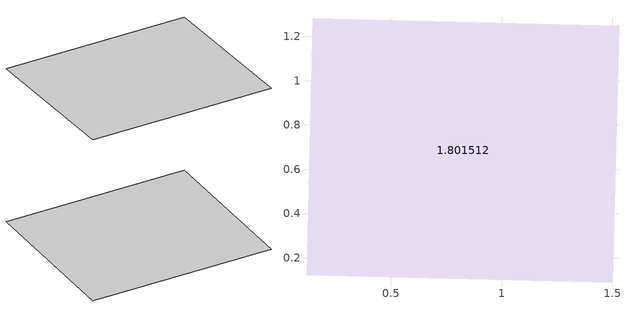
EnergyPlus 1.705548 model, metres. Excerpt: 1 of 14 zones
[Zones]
1.801512
 ceiling inside (1.366612): 1.5,0.09,1.65 1.53,1.25,1.62 0.15,1.28,1.62 0.12,0.12,1.65
[Controller:MechanicalVentilation]
1.591794: Availability Schedule=1.565542; Demand Controlled Ventilation=1.848092; System Outdoor Air Method=1.076554; Zone Maximum Outdoor Air Fraction=1.100337; Zone 1=1.088985; Design Specification Outdoor Air Object Name 1=1.380548; Design Specification Zone Air Distribution Object Name 1=1.420837; Zone 2=1.492536; Design Specification Outdoor Air Object Name 2=1.887242; Design Specification Zone Air Distribution Object Name 2=1.311216; Zone 3=1.902514; Design Specification Outdoor Air Object Name 3=1.476459; Design Specification Zone Air Distribution Object Name 3=1.898607; Zone 4=1.637716; Design Specification Outdoor Air Object Name 4=1.091227; Design Specification Zone Air Distribution Object Name 4=1.655683; Zone 5=1.374851; Design Specification Outdoor Air Object Name 5=1.417238; Design Specification Zone Air Distribution Object Name 5=1.377904; Zone 6=1.169918; Design Specification Outdoor Air Object Name 6=1.959343; Design Specification Zone Air Distribution Object Name 6=1.532168; Zone 7=1.677891; Design Specification Outdoor Air Object Name 7=1.585631; Design Specification Zone Air Distribution Object Name 7=1.015184; Zone 8=1.70571; Design Specification Outdoor Air Object Name 8=1.384071; Design Specification Zone Air Distribution Object Name 8=1.036671; Zone 9=1.203322; Design Specification Outdoor Air Object Name 9=1.767516; Design Specification Zone Air Distribution Object Name 9=1.569991; Zone 10=1.614897; Design Specification Outdoor Air Object Name 10=1.310684; Design Specification Zone Air Distribution Object Name 10=1.169307; Zone 11=1.442988; Design Specification Outdoor Air Object Name 11=1.0108; Design Specification Zone Air Distribution Object Name 11=1.328298; Zone 12=1.750499; Design Specification Outdoor Air Object Name 12=1.047312; Design Specification Zone Air Distribution Object Name 12=1.404128; Zone 13=1.779418; Design Specification Outdoor Air Object Name 13=1.75383; Design Specification Zone Air Distribution Object Name 13=1.217252; Zone 14=1.604513; Design Specification Outdoor Air Object Name 14=1.297649; Design Specification Zone Air Distribution Object Name 14=1.090981; Zone 15=1.780262; Design Specification Outdoor Air Object Name 15=1.442093; Design Specification Zone Air Distribution Object Name 15=1.455076; Zone 16=1.858204; Design Specification Outdoor Air Object Name 16=1.010086; Design Specification Zone Air Distribution Object Name 16=1.40814; Zone 17=1.84038; Design Specification Outdoor Air Object Name 17=1.101948; Design Specification Zone Air Distribution Object Name 17=1.329879; Zone 18=1.545685; Design Specification Outdoor Air Object Name 18=1.386974; Design Specification Zone Air Distribution Object Name 18=1.834481; Zone 19=1.265337; Design Specification Outdoor Air Object Name 19=1.59014; Design Specification Zone Air Distribution Object Name 19=1.951119; Zone 20=1.299516; Design Specification Outdoor Air Object Name 20=1.647821; Design Specification Zone Air Distribution Object Name 20=1.359925; Zone 21=1.140055; Design Specification Outdoor Air Object Name 21=1.487836; Design Specification Zone Air Distribution Object Name 21=1.067479; Zone 22=1.397094; Design Specification Outdoor Air Object Name 22=1.390121; Design Specification Zone Air Distribution Object Name 22=1.902921; Zone 23=1.576374; Design Specification Outdoor Air Object Name 23=1.857957; Design Specification Zone Air Distribution Object Name 23=1.294884; Zone 24=1.57657; Design Specification Outdoor Air Object Name 24=1.641608; Design Specification Zone Air Distribution Object Name 24=1.653709; Zone 25=1.183264; Design Specification Outdoor Air Object Name 25=1.334528; Design Specification Zone Air Distribution Object Name 25=1.348448; Zone 26=1.841051; Design Specification Outdoor Air Object Name 26=1.947654; Design Specification Zone Air Distribution Object Name 26=1.312109; Zone 27=1.853448; Design Specification Outdoor Air Object Name 27=1.262817; Design Specification Zone Air Distribution Object Name 27=1.122052; Zone 28=1.719824; Design Specification Outdoor Air Object Name 28=1.087579; Design Specification Zone Air Distribution Object Name 28=1.438601; Zone 29=1.21018; Design Specification Outdoor Air Object Name 29=1.859004; Design Specification Zone Air Distribution Object Name 29=1.709347; Zone 30=1.705376; Design Specification Outdoor Air Object Name 30=1.263614; Design Specification Zone Air Distribution Object Name 30=1.387424; Zone 31=1.307925; Design Specification Outdoor Air Object Name 31=1.608126; Design Specification Zone Air Distribution Object Name 31=1.709904; Zone 32=1.83493; Design Specification Outdoor Air Object Name 32=1.856276; Design Specification Zone Air Distribution Object Name 32=1.540467; Zone 33=1.430704; Design Specification Outdoor Air Object Name 33=1.369064; Design Specification Zone Air Distribution Object Name 33=1.414274; Zone 34=1.635272; Design Specification Outdoor Air Object Name 34=1.089892; Design Specification Zone Air Distribution Object Name 34=1.810688; Zone 35=1.081834; Design Specification Outdoor Air Object Name 35=1.905298; Design Specification Zone Air Distribution Object Name 35=1.7117; Zone 36=1.899609; Design Specification Outdoor Air Object Name 36=1.202034; Design Specification Zone Air Distribution Object Name 36=1.633808; Zone 37=1.508836; Design Specification Outdoor Air Object Name 37=1.810204; Design Specification Zone Air Distribution Object Name 37=1.814243; Zone 38=1.0152; Design Specification Outdoor Air Object Name 38=1.960608; Design Specification Zone Air Distribution Object Name 38=1.917046; Zone 39=1.357241; Design Specification Outdoor Air Object Name 39=1.045628; Design Specification Zone Air Distribution Object Name 39=1.141052; Zone 40=1.810529; Design Specification Outdoor Air Object Name 40=1.622351; Design Specification Zone Air Distribution Object Name 40=1.66363; Zone 41=1.297055; Design Specification Outdoor Air Object Name 41=1.56249; Design Specification Zone Air Distribution Object Name 41=1.956556; Zone 42=1.140751; Design Specification Outdoor Air Object Name 42=1.676481; Design Specification Zone Air Distribution Object Name 42=1.241838; Zone 43=1.71563; Design Specification Outdoor Air Object Name 43=1.722171; Design Specification Zone Air Distribution Object Name 43=1.606296; Zone 44=1.680177; Design Specification Outdoor Air Object Name 44=1.967262; Design Specification Zone Air Distribution Object Name 44=1.517324; Zone 45=1.820691; Design Specification Outdoor Air Object Name 45=1.487432; Design Specification Zone Air Distribution Object Name 45=1.444179; Zone 46=1.640529; Design Specification Outdoor Air Object Name 46=1.039209; Design Specification Zone Air Distribution Object Name 46=1.317472; Zone 47=1.747271; Design Specification Outdoor Air Object Name 47=1.601614; Design Specification Zone Air Distribution Object Name 47=1.794872; Zone 48=1.383738; Design Specification Outdoor Air Object Name 48=1.798719; Design Specification Zone Air Distribution Object Name 48=1.946537; Zone 49=1.512299; Design Specification Outdoor Air Object Name 49=1.224864; Design Specification Zone Air Distribution Object Name 49=1.545117; Zone 50=1.148016; Design Specification Outdoor Air Object Name 50=1.83584; Design Specification Zone Air Distribution Object Name 50=1.720305
[AirLoopHVAC]
1.140653: Design Supply Air Flow Rate {m3/s}=1.390408; Design Return Air Flow Fraction of Supply Air Flow=1.174527
[AirLoopHVAC:SupplyPlenum]
1.120332: Zone=1.983042; A105=1.46153; A106=1.198216; A107=1.911926; A108=1.936994; A109=1.550692; A110=1.080388; A111=1.066436; A112=1.320389; A113=1.109737; A114=1.525567; A115=1.613955; A116=1.278662; A117=1.682427; A118=1.714967; A119=1.573343; A120=1.067734; A121=1.563502; A122=1.576871; A123=1.722249; A124=1.667159; A125=1.8768; A126=1.552259; A127=1.300236; A128=1.670747; A129=1.90339; A130=1.61043; A131=1.961905; A132=1.427192; A133=1.659689; A134=1.514627; A135=1.980025; A136=1.430696; A137=1.725593; A138=1.337668; A139=1.698648; A140=1.961594; A141=1.322598; A142=1.227561; A143=1.236245; A144=1.976977; A145=1.641927; A146=1.423136; A147=1.438824; A148=1.25132; A149=1.422656; A150=1.519671; A151=1.083057; A152=1.767108; A153=1.779835; A154=1.984512; A155=1.329405; A156=1.355454; A157=1.282617; A158=1.922698; A159=1.425245; A160=1.586734; A161=1.282382; A162=1.092594; A163=1.65799; A164=1.911203; A165=1.49086; A166=1.171505; A167=1.55822; A168=1.049625; A169=1.808259; A170=1.271309; A171=1.352802; A172=1.633898; A173=1.401389; A174=1.704079; A175=1.668017; A176=1.097675; A177=1.031784; A178=1.997708; A179=1.482687; A180=1.816996; A181=1.633832; A182=1.161534; A183=1.331296; A184=1.500905; A185=1.142897; A186=1.201967; A187=1.757119; A188=1.83208; A189=1.573444; A190=1.888109; A191=1.015342; A192=1.357457; A193=1.347165; A194=1.767385; A195=1.026195; A196=1.628856; A197=1.871103; A198=1.431166; A199=1.578066; A200=1.593603; A201=1.365779; A202=1.03039; A203=1.780637; A204=1.235157; A205=1.943314; A206=1.041193; A207=1.768002; A208=1.463736; A209=1.935556; A210=1.280532; A211=1.651794; A212=1.256939; A213=1.472205; A214=1.171805; A215=1.724311; A216=1.050376; A217=1.308937; A218=1.260486; A219=1.911639; A220=1.378285; A221=1.90553; A222=1.97974; A223=1.476778; A224=1.764167; A225=1.753989; A226=1.666054; A227=1.972768; A228=1.861402; A229=1.956669; A230=1.82486; A231=1.445812; A232=1.843879; A233=1.054403; A234=1.64616; A235=1.888404; A236=1.046621; A237=1.104624; A238=1.770154; A239=1.94245; A240=1.856407; A241=1.009495; A242=1.302857; A243=1.852396; A244=1.8524; A245=1.094026; A246=1.081735; A247=1.668351; A248=1.19677; A249=1.934206; A250=1.19132; A251=1.699215; A252=1.275321; A253=1.435127; A254=1.728841; A255=1.215801; A256=1.588113; A257=1.159104; A258=1.819849; A259=1.40396; A260=1.89009; A261=1.903807; A262=1.883837; A263=1.567709; A264=1.581705; A265=1.53038; A266=1.14987; A267=1.582353; A268=1.349541; A269=1.041569; A270=1.422209; A271=1.597611; A272=1.05694; A273=1.909849; A274=1.095935; A275=1.990742; A276=1.884629; A277=1.655543; A278=1.422572; A279=1.569667; A280=1.721339; A281=1.674954; A282=1.025718; A283=1.026099; A284=1.804437; A285=1.318483; A286=1.666664; A287=1.638662; A288=1.610545; A289=1.21876; A290=1.260021; A291=1.226022; A292=1.996171; A293=1.868767; A294=1.139347; A295=1.350006; A296=1.588329; A297=1.44996; A298=1.572769; A299=1.768734; A300=1.425165; A301=1.910399; A302=1.528611; A303=1.139735; A304=1.846584; A305=1.292869; A306=1.691014; A307=1.973082; A308=1.634875; A309=1.313008; A310=1.725568; A311=1.834508; A312=1.405331; A313=1.18743; A314=1.794931; A315=1.798539; A316=1.246882; A317=1.711849; A318=1.324457; A319=1.151611; A320=1.612714; A321=1.589207; A322=1.01782; A323=1.345202; A324=1.460895; A325=1.007799; A326=1.122641; A327=1.198954; A328=1.645002; A329=1.469394; A330=1.946108; A331=1.353796; A332=1.554745; A333=1.867363; A334=1.620608; A335=1.975072; A336=1.00659; A337=1.814806; A338=1.119345; A339=1.705666; A340=1.384388; A341=1.222671; A342=1.521972; A343=1.869125; A344=1.029997; A345=1.127884; A346=1.530208; A347=1.922785; A348=1.883908; A349=1.771474; A350=1.23347; A351=1.160898; A352=1.375869; A353=1.926696; A354=1.124496; A355=1.667752; A356=1.565511; A357=1.477154; A358=1.364967; A359=1.520802; A360=1.532974; A361=1.244931; A362=1.301136; A363=1.243789; A364=1.019529; A365=1.068713; A366=1.229451; A367=1.509871; A368=1.318207; A369=1.131908; A370=1.412179; A371=1.094744; A372=1.41442; A373=1.54078; A374=1.343034; A375=1.079767; A376=1.376588; A377=1.152567; A378=1.2628; A379=1.305089; A380=1.996764; A381=1.65361; A382=1.924955; A383=1.072773; A384=1.68126; A385=1.887475; A386=1.611299; A387=1.099921; A388=1.59127; A389=1.433081; A390=1.397577; A391=1.7218; A392=1.033495; A393=1.432822; A394=1.669104; A395=1.344965; A396=1.100769; A397=1.670697; A398=1.886389; A399=1.150384; A400=1.562685; A401=1.900427; A402=1.600764; A403=1.046566; A404=1.006218; A405=1.423587; A406=1.720004; A407=1.872684; A408=1.226351; A409=1.917729; A410=1.023956; A411=1.851698; A412=1.8667; A413=1.514505; A414=1.93016; A415=1.293485; A416=1.310138; A417=1.127795; A418=1.509479; A419=1.547959; A420=1.819421; A421=1.03183; A422=1.75172; A423=1.208199; A424=1.927814; A425=1.689317; A426=1.081261; A427=1.563571; A428=1.079714; A429=1.829566; A430=1.122674; A431=1.302859; A432=1.521275; A433=1.776611; A434=1.716351; A435=1.467382; A436=1.441035; A437=1.027341; A438=1.184133; A439=1.654126; A440=1.360539; A441=1.079619; A442=1.844926; A443=1.468865; A444=1.774966; A445=1.51041; A446=1.780336; A447=1.229286; A448=1.043752; A449=1.303906; A450=1.850286; A451=1.918117; A452=1.531215; A453=1.429651; A454=1.958647; A455=1.386248; A456=1.997182; A457=1.670665; A458=1.568857; A459=1.80586; A460=1.237614; A461=1.701569; A462=1.469553; A463=1.373547; A464=1.975226; A465=1.416712; A466=1.79019; A467=1.263443; A468=1.000119; A469=1.508292; A470=1.266669; A471=1.830344; A472=1.560401; A473=1.294487; A474=1.756961; A475=1.062838; A476=1.002812; A477=1.797575; A478=1.006732; A479=1.286424; A480=1.663352; A481=1.072058; A482=1.66497; A483=1.116643; A484=1.007902; A485=1.782795; A486=1.549606; A487=1.662197; A488=1.02285; A489=1.033117; A490=1.163143; A491=1.97808; A492=1.855718; A493=1.442957; A494=1.458279; A495=1.768698; A496=1.705788; A497=1.476978; A498=1.853532; A499=1.340998; A500=1.96472; A501=1.022691; A502=1.498864; A503=1.807588; A504=1.607186
[AirLoopHVAC:ReturnPlenum]
1.466241: Zone=1.009889; A106=1.237045; A107=1.558743; A108=1.331625; A109=1.48655; A110=1.538561; A111=1.019674; A112=1.102397; A113=1.963543; A114=1.989663; A115=1.270129; A116=1.789752; A117=1.835315; A118=1.822833; A119=1.67516; A120=1.111037; A121=1.512328; A122=1.119187; A123=1.053918; A124=1.421295; A125=1.491956; A126=1.6991; A127=1.007785; A128=1.728885; A129=1.311616; A130=1.262826; A131=1.498489; A132=1.961117; A133=1.751885; A134=1.781131; A135=1.67624; A136=1.479866; A137=1.28963; A138=1.135912; A139=1.957846; A140=1.847207; A141=1.801135; A142=1.010822; A143=1.354843; A144=1.841031; A145=1.515219; A146=1.031901; A147=1.051618; A148=1.720677; A149=1.216367; A150=1.158192; A151=1.233534; A152=1.742555; A153=1.697854; A154=1.322375; A155=1.165058; A156=1.925767; A157=1.464866; A158=1.321386; A159=1.51788; A160=1.067739; A161=1.687633; A162=1.957042; A163=1.949045; A164=1.00984; A165=1.404543; A166=1.426672; A167=1.929073; A168=1.15301; A169=1.975278; A170=1.963734; A171=1.820084; A172=1.223383; A173=1.783932; A174=1.728445; A175=1.203928; A176=1.287917; A177=1.192139; A178=1.948407; A179=1.460303; A180=1.020011; A181=1.742194; A182=1.309226; A183=1.594887; A184=1.215137; A185=1.610186; A186=1.595143; A187=1.317457; A188=1.556461; A189=1.309114; A190=1.579658; A191=1.370017; A192=1.63047; A193=1.642018; A194=1.16615; A195=1.104923; A196=1.192596; A197=1.905102; A198=1.778511; A199=1.313009; A200=1.682842; A201=1.340858; A202=1.00176; A203=1.301707; A204=1.991406; A205=1.841193; A206=1.472679; A207=1.223179; A208=1.474305; A209=1.900553; A210=1.02043; A211=1.652436; A212=1.219003; A213=1.819047; A214=1.057183; A215=1.415468; A216=1.560033; A217=1.155575; A218=1.218741; A219=1.667366; A220=1.844625; A221=1.43095; A222=1.255166; A223=1.220444; A224=1.448328; A225=1.081023; A226=1.171401; A227=1.122374; A228=1.040636; A229=1.659811; A230=1.617899; A231=1.484298; A232=1.100615; A233=1.292619; A234=1.531242; A235=1.558964; A236=1.682524; A237=1.379166; A238=1.024775; A239=1.068846; A240=1.431445; A241=1.546711; A242=1.529221; A243=1.784266; A244=1.848903; A245=1.853175; A246=1.183314; A247=1.351528; A248=1.808494; A249=1.240271; A250=1.474419; A251=1.371034; A252=1.32151; A253=1.236624; A254=1.129161; A255=1.725413; A256=1.552562; A257=1.910897; A258=1.254045; A259=1.157646; A260=1.085209; A261=1.074921; A262=1.726085; A263=1.099191; A264=1.437577; A265=1.736812; A266=1.833429; A267=1.748106; A268=1.827988; A269=1.804103; A270=1.165981; A271=1.397178; A272=1.190587; A273=1.036863; A274=1.756029; A275=1.012044; A276=1.440961; A277=1.250829; A278=1.468869; A279=1.059317; A280=1.991769; A281=1.770524; A282=1.643428; A283=1.584713; A284=1.518365; A285=1.132385; A286=1.982892; A287=1.541173; A288=1.974424; A289=1.03789; A290=1.695331; A291=1.366991; A292=1.857565; A293=1.556681; A294=1.884321; A295=1.813937; A296=1.724978; A297=1.579687; A298=1.189571; A299=1.025383; A300=1.959048; A301=1.522252; A302=1.677549; A303=1.864427; A304=1.782981; A305=1.27726; A306=1.982106; A307=1.492019; A308=1.526427; A309=1.418258; A310=1.695098; A311=1.195084; A312=1.141109; A313=1.652583; A314=1.007016; A315=1.464651; A316=1.966442; A317=1.524484; A318=1.59761; A319=1.323973; A320=1.745163; A321=1.368253; A322=1.77651; A323=1.906658; A324=1.888954; A325=1.511341; A326=1.873855; A327=1.284787; A328=1.994068; A329=1.727493; A330=1.880918; A331=1.547045; A332=1.606953; A333=1.939864; A334=1.340729; A335=1.126842; A336=1.239877; A337=1.17415; A338=1.488699; A339=1.380441; A340=1.636552; A341=1.761712; A342=1.64325; A343=1.415079; A344=1.287763; A345=1.792698; A346=1.846434; A347=1.167099; A348=1.196989; A349=1.819172; A350=1.754563; A351=1.730065; A352=1.896028; A353=1.808234; A354=1.778831; A355=1.932898; A356=1.710627; A357=1.345152; A358=1.475938; A359=1.167991; A360=1.276098; A361=1.086481; A362=1.188721; A363=1.469342; A364=1.302954; A365=1.463189; A366=1.93677; A367=1.840673; A368=1.592524; A369=1.633785; A370=1.557061; A371=1.83356; A372=1.302585; A373=1.687442; A374=1.094576; A375=1.375553; A376=1.462981; A377=1.097121; A378=1.442933; A379=1.848306; A380=1.741256; A381=1.422697; A382=1.235004; A383=1.415698; A384=1.458271; A385=1.264085; A386=1.983545; A387=1.601959; A388=1.853832; A389=1.464363; A390=1.47182; A391=1.119798; A392=1.602318; A393=1.5629; A394=1.394228; A395=1.948523; A396=1.578301; A397=1.498477; A398=1.246922; A399=1.66217; A400=1.872174; A401=1.562414; A402=1.468439; A403=1.007627; A404=1.055776; A405=1.601697; A406=1.830327; A407=1.732756; A408=1.698014; A409=1.4721; A410=1.077762; A411=1.664524; A412=1.130495; A413=1.74131; A414=1.82018; A415=1.037122; A416=1.46314; A417=1.642055; A418=1.671901; A419=1.070093; A420=1.849821; A421=1.275225; A422=1.642751; A423=1.796458; A424=1.003977; A425=1.063001; A426=1.77869; A427=1.140839; A428=1.964243; A429=1.451977; A430=1.052435; A431=1.247583; A432=1.110076; A433=1.866287; A434=1.504086; A435=1.05889; A436=1.427375; A437=1.910728; A438=1.631751; A439=1.142937; A440=1.024112; A441=1.823885; A442=1.03217; A443=1.772001; A444=1.895954; A445=1.181261; A446=1.291343; A447=1.250586; A448=1.941887; A449=1.848393; A450=1.12515; A451=1.493549; A452=1.229843; A453=1.183987; A454=1.769981; A455=1.854223; A456=1.512326; A457=1.493034; A458=1.623358; A459=1.20254; A460=1.992032; A461=1.729941; A462=1.13456; A463=1.253162; A464=1.337479; A465=1.451654; A466=1.94525; A467=1.143601; A468=1.948632; A469=1.020784; A470=1.280099; A471=1.262347; A472=1.472524; A473=1.058728; A474=1.587409; A475=1.326988; A476=1.568883; A477=1.1488; A478=1.429742; A479=1.712342; A480=1.92576; A481=1.789351; A482=1.624542; A483=1.028578; A484=1.525148; A485=1.596899; A486=1.63476; A487=1.94934; A488=1.158613; A489=1.759248; A490=1.20948; A491=1.289876; A492=1.192915; A493=1.738618; A494=1.274546; A495=1.335157; A496=1.585635; A497=1.224766; A498=1.073182; A499=1.41801; A500=1.150798; A501=1.338115; A502=1.55662; A503=1.747235; A504=1.0745; A505=1.082877
[Pipe:Indoor]
1.228375: Construction=1.222448; Environment Type=1.965209; Ambient Temperature Zone=1.39305; Ambient Temperature Schedule=1.022308; Ambient Air Velocity Schedule=1.083692; Pipe Inside Diameter {m}=1.989568; Pipe Length {m}=1.189358
[Pipe:Outdoor]
1.27523: Construction=1.649388; Pipe Inside Diameter {m}=1.09674; Pipe Length {m}=1.632551
[Pipe:Underground]
1.714022: Construction=1.840397; Sun Exposure=1.339473; Pipe Inside Diameter {m}=1.086358; Pipe Length {m}=1.181581; Soil Material=1.825781; Undisturbed Ground Temperature Model Type=1.29107; Undisturbed Ground Temperature Model=1.139039
[PipingSystem:Underground:Domain]
1.551126: Xmax {m}=1.384385; Ymax {m}=1.86355; Zmax {m}=1.926725; X-Direction Mesh Density Parameter=1.922688; X-Direction Mesh Type=1.315841; X-Direction Geometric Coefficient=1.180755; Y-Direction Mesh Density Parameter=1.890394; Y-Direction Mesh Type=1.535831; Y-Direction Geometric Coefficient=1.21396; Z-Direction Mesh Density Parameter=1.523751; Z-Direction Mesh Type=1.999346; Z-Direction Geometric Coefficient=1.045157; Soil Thermal Conductivity {W/m-K}=1.427436; Soil Density {kg/m3}=1.908957; Soil Specific Heat {J/kg-K}=1.016825; Soil Moisture Content Volume Fraction {percent}=1.723433; Soil Moisture Content Volume Fraction at Saturation {percent}=1.450472; Undisturbed Ground Temperature Model Type=1.916267; Undisturbed Ground Temperature Model=1.015646; This Domain Includes Basement Surface Interaction=1.914712; Width of Basement Floor in Ground Domain {m}=1.5634; Depth of Basement Wall In Ground Domain {m}=1.767178; Shift Pipe X Coordinates By Basement Width=1.14382; Name of Basement Wall Boundary Condition Model=1.737466; Name of Basement Floor Boundary Condition Model=1.723314; Convergence Criterion for the Outer Cartesian Domain Iteration Loop {deltaC}=1.652914; Maximum Iterations in the Outer Cartesian Domain Iteration Loop=1.640177; Evapotranspiration Ground Cover Parameter=1.037701; Number of Pipe Circuits Entered for this Domain=1.704689; Pipe Circuit 1=1.312549; Pipe Circuit 2=1.099994; Pipe Circuit 3=1.59209; Pipe Circuit 4=1.490008; Pipe Circuit 5=1.861134; Pipe Circuit 6=1.990615
[PipingSystem:Underground:PipeCircuit]
1.561095: Pipe Thermal Conductivity {W/m-K}=1.910386; Pipe Density {kg/m3}=1.867822; Pipe Specific Heat {J/kg-K}=1.417083; Pipe Inner Diameter {m}=1.192091; Pipe Outer Diameter {m}=1.536197; Design Flow Rate {m3/s}=1.683993; Convergence Criterion for the Inner Radial Iteration Loop {deltaC}=1.817697; Maximum Iterations in the Inner Radial Iteration Loop=1.021378; Number of Soil Nodes in the Inner Radial Near Pipe Mesh Region=1.829952; Radial Thickness of Inner Radial Near Pipe Mesh Region=1.832878; Number of Pipe Segments Entered for this Pipe Circuit=1.47565; Pipe Segment 1=1.780183; Pipe Segment 2=1.605538; Pipe Segment 3=1.600116; Pipe Segment 4=1.141954; Pipe Segment 5=1.127219; Pipe Segment 6=1.776589
[PipingSystem:Underground:PipeSegment]
1.700488: X Position {m}=1.250263; Y Position {m}=1.82402; Flow Direction=1.870999
[Pump:VariableSpeed]
1.898107: Design Maximum Flow Rate {m3/s}=1.005446; Design Pump Head {Pa}=1.86432; Design Power Consumption {W}=1.020058; Motor Efficiency=1.293261; Fraction of Motor Inefficiencies to Fluid Stream=1.439899; Coefficient 1 of the Part Load Performance Curve=1.538743; Coefficient 2 of the Part Load Performance Curve=1.313438; Coefficient 3 of the Part Load Performance Curve=1.71317; Coefficient 4 of the Part Load Performance Curve=1.530026; Design Minimum Flow Rate {m3/s}=1.468801; Pump Control Type=1.171947; Pump Flow Rate Schedule=1.4416; Pump Curve=1.682871; Impeller Diameter {m}=1.245863; VFD Control Type=1.383974; Pump rpm Schedule=1.425878; Minimum Pressure Schedule {Pa}=1.118953; Maximum Pressure Schedule {Pa}=1.020869; Minimum RPM Schedule {Rotations Per Minute}=1.059202; Maximum RPM Schedule {Rotations Per Minute}=1.649464; Zone=1.950394; Skin Loss Radiative Fraction=1.269953; Design Power Sizing Method=1.331723; Design Electric Power per Unit Flow Rate {W/(m3/s)}=1.022574; Design Shaft Power per Unit Flow Rate per Unit Head {W/((m3/s)-Pa)}=1.509043; Design Minimum Flow Rate Fraction=1.810073
[Pump:ConstantSpeed]
1.313171: Design Flow Rate {m3/s}=1.064628; Design Pump Head {Pa}=1.295844; Design Power Consumption {W}=1.585776; Motor Efficiency=1.952736; Fraction of Motor Inefficiencies to Fluid Stream=1.579089; Pump Control Type=1.205828; Pump Flow Rate Schedule=1.745717; Pump Curve=1.053236; Impeller Diameter {m}=1.786624; Rotational Speed {rev/min}=1.306123; Zone=1.52613; Skin Loss Radiative Fraction=1.7181; Design Power Sizing Method=1.02372; Design Electric Power per Unit Flow Rate {W/(m3/s)}=1.14977; Design Shaft Power per Unit Flow Rate per Unit Head {W/((m3/s)-Pa)}=1.580396
[Pump:VariableSpeed:Condensate]
1.049686: Design Steam Volume Flow Rate {m3/s}=1.082405; Design Pump Head {Pa}=1.588826; Design Power Consumption {W}=1.292889; Motor Efficiency=1.198219; Fraction of Motor Inefficiencies to Fluid Stream=1.367178; Coefficient 1 of the Part Load Performance Curve=1.392954; Coefficient 2 of the Part Load Performance Curve=1.155163; Coefficient 3 of the Part Load Performance Curve=1.037421; Coefficient 4 of the Part Load Performance Curve=1.821495; Pump Flow Rate Schedule=1.364231; Zone=1.488648; Skin Loss Radiative Fraction=1.545023; Design Power Sizing Method=1.024519; Design Electric Power per Unit Flow Rate {W/(m3/s)}=1.827668; Design Shaft Power per Unit Flow Rate per Unit Head {W/((m3/s)-Pa)}=1.130807
[HeaderedPumps:ConstantSpeed]
1.771135: Total Design Flow Rate {m3/s}=1.166173; Number of Pumps in Bank=1.024655; Flow Sequencing Control Scheme=1.549003; Design Pump Head {Pa}=1.864082; Design Power Consumption {W}=1.691976; Motor Efficiency=1.576397; Fraction of Motor Inefficiencies to Fluid Stream=1.756326; Pump Control Type=1.904465; Pump Flow Rate Schedule=1.833765; Zone=1.612212; Skin Loss Radiative Fraction=1.515334; Design Power Sizing Method=1.278074; Design Electric Power per Unit Flow Rate {W/(m3/s)}=1.011034; Design Shaft Power per Unit Flow Rate per Unit Head {W/((m3/s)-Pa)}=1.436117
[HeaderedPumps:VariableSpeed]
1.22648: Total Design Flow Rate {m3/s}=1.923418; Number of Pumps in Bank=1.576347; Flow Sequencing Control Scheme=1.611149; Design Pump Head {Pa}=1.963469; Design Power Consumption {W}=1.223832; Motor Efficiency=1.428278; Fraction of Motor Inefficiencies to Fluid Stream=1.045835; Coefficient 1 of the Part Load Performance Curve=1.937976; Coefficient 2 of the Part Load Performance Curve=1.714619; Coefficient 3 of the Part Load Performance Curve=1.962998; Coefficient 4 of the Part Load Performance Curve=1.670436; Minimum Flow Rate Fraction=1.627894; Pump Control Type=1.2037; Pump Flow Rate Schedule=1.069239; Zone=1.881253; Skin Loss Radiative Fraction=1.656821; Design Power Sizing Method=1.382788; Design Electric Power per Unit Flow Rate {W/(m3/s)}=1.984368; Design Shaft Power per Unit Flow Rate per Unit Head {W/((m3/s)-Pa)}=1.028688
[LoadProfile:Plant]
1.527665: Load Schedule=1.749665; Peak Flow Rate {m3/s}=1.639354; Flow Rate Fraction Schedule=1.546884
[SolarCollectorPerformance:FlatPlate]
1.531998: Gross Area {m2}=1.141048; Test Fluid=1.558222; Test Flow Rate {m3/s}=1.761229; Test Correlation Type=1.22612; Coefficient 1 of Efficiency Equation=1.297206; Coefficient 2 of Efficiency Equation {W/m2-K}=1.624172; Coefficient 3 of Efficiency Equation {W/m2-K2}=1.210106; Coefficient 2 of Incident Angle Modifier=1.189305; Coefficient 3 of Incident Angle Modifier=1.728209
[SolarCollector:FlatPlate:Water]
1.619494: SolarCollectorPerformance=1.609151; Surface=1.08714; Maximum Flow Rate {m3/s}=1.174978
[SolarCollector:FlatPlate:PhotovoltaicThermal]
1.082284: Surface=1.186478; Photovoltaic-Thermal Model Performance=1.333064; Photovoltaic=1.703304; Thermal Working Fluid Type=1.600091; Design Flow Rate {m3/s}=1.615954
[SolarCollectorPerformance:PhotovoltaicThermal:Simple]
1.898639: Fraction of Surface Area with Active Thermal Collector=1.944567; Thermal Conversion Efficiency Input Mode Type=1.562338; Value for Thermal Conversion Efficiency if Fixed=1.129862; Thermal Conversion Efficiency Schedule=1.102277; Front Surface Emittance=1.347568
[SolarCollector:IntegralCollectorStorage]
1.561587: IntegralCollectorStorageParameters=1.75736; Surface=1.594051; Bottom Surface Boundary Conditions Type=1.999444; Boundary Condition Model=1.474368; Maximum Flow Rate {m3/s}=1.513292
[SolarCollectorPerformance:IntegralCollectorStorage]
1.273886: ICS Collector Type=1.492043; Gross Area {m2}=1.275257; Collector Water Volume {m3}=1.800063; Bottom Heat Loss Conductance {W/m2-K}=1.039794; Side Heat Loss Conductance {W/m2-K}=1.565658; Aspect Ratio {m}=1.190398; Collector Side Height {m}=1.896683; Thermal Mass of Absorber Plate {J/m2-K}=1.473811; Number of Covers=1.341975; Cover Spacing {m}=1.87634; Refractive Index of Outer Cover=1.044179; Extinction Coefficient Times Thickness of Outer Cover=1.665355; Emissivity of Outer Cover=1.115244; Refractive Index of Inner Cover=1.762832; Extinction Coefficient Times Thickness of the inner Cover=1.015807; Emissivity of Inner Cover=1.107162; Absorptance of Absorber Plate=1.969754; Emissivity of Absorber Plate=1.909505
[SolarCollector:UnglazedTranspired]
1.695171: Boundary Conditions Model=1.960915; Availability Schedule=1.98296; Free Heating Setpoint Schedule=1.965086; Diameter of Perforations in Collector {m}=1.482043; Distance Between Perforations in Collector {m}=1.23946; Thermal Emissivity of Collector Surface=1.729842; Solar Absorbtivity of Collector Surface=1.908295; Effective Overall Height of Collector=1.611645; Effective Gap Thickness of Plenum Behind Collector {m}=1.22297; Effective Cross Section Area of Plenum Behind Collector {m2}=1.912371; Hole Layout Pattern for Pitch=1.211539; Heat Exchange Effectiveness Correlation=1.399423; Ratio of Actual Collector Surface Area to Projected Surface Area=1.017106; Roughness of Collector=1.30755; Collector Thickness {m}=1.943238; Effectiveness for Perforations with Respect to Wind=1.702616; Discharge Coefficient for Openings with Respect to Buoyancy Driven Flow=1.862653; Surface 1=1.755528; Surface 2=1.895446; Surface 3=1.207565; Surface 4=1.51309; Surface 5=1.558368; Surface 6=1.474473; Surface 7=1.757836; Surface 8=1.250215; Surface 9=1.433173; Surface 10=1.841514
[SolarCollector:UnglazedTranspired:Multisystem]
Solar Collector=1.932348
[Boiler:HotWater]
1.280059: Fuel Type=1.333388; Nominal Capacity {W}=1.671632; Nominal Thermal Efficiency=1.34971; Efficiency Curve Temperature Evaluation Variable=1.674545; Normalized Boiler Efficiency Curve=1.310331; Design Water Flow Rate {m3/s}=1.509601; Minimum Part Load Ratio=1.779406; Maximum Part Load Ratio=1.804645; Optimum Part Load Ratio=1.912461; Water Outlet Upper Temperature Limit {C}=1.660168; Boiler Flow Mode=1.732857; Parasitic Electric Load {W}=1.60384; Sizing Factor=1.911241
[Boiler:Steam]
1.060886: Fuel Type=1.83777; Maximum Operating Pressure {Pa}=1.805396; Theoretical Efficiency=1.445183; Design Outlet Steam Temperature {C}=1.58533; Nominal Capacity {W}=1.923863; Minimum Part Load Ratio=1.818847; Maximum Part Load Ratio=1.839642; Optimum Part Load Ratio=1.347509; Coefficient 1 of Fuel Use Function of Part Load Ratio Curve=1.050654; Coefficient 2 of Fuel Use Function of Part Load Ratio Curve=1.448483; Coefficient 3 of Fuel Use Function of Part Load Ratio Curve=1.170705; Sizing Factor=1.192168
[Chiller:Electric:EIR]
1.981804: Reference Capacity {W}=1.486148; Reference COP {W/W}=1.626865; Reference Leaving Chilled Water Temperature {C}=1.680971; Reference Entering Condenser Fluid Temperature {C}=1.777382; Reference Chilled Water Flow Rate {m3/s}=1.649465; Reference Condenser Fluid Flow Rate {m3/s}=1.736768; Cooling Capacity Function of Temperature Curve=1.801702; Electric Input to Cooling Output Ratio Function of Temperature Curve=1.313869; Electric Input to Cooling Output Ratio Function of Part Load Ratio Curve=1.593959; Minimum Part Load Ratio=1.491419; Maximum Part Load Ratio=1.023344; Optimum Part Load Ratio=1.442156; Minimum Unloading Ratio=1.079458; Condenser Type=1.958649; Condenser Fan Power Ratio {W/W}=1.948313; Fraction of Compressor Electric Consumption Rejected by Condenser=1.187268; Leaving Chilled Water Lower Temperature Limit {C}=1.784063; Chiller Flow Mode=1.240198; Design Heat Recovery Water Flow Rate {m3/s}=1.569731; Sizing Factor=1.210685; Basin Heater Capacity {W/K}=1.409492; Basin Heater Setpoint Temperature {C}=1.651878; Basin Heater Operating Schedule=1.345801; Condenser Heat Recovery Relative Capacity Fraction=1.188286; Heat Recovery Inlet High Temperature Limit Schedule=1.325565
[Chiller:Electric:ReformulatedEIR]
1.19528: Reference Capacity {W}=1.063617; Reference COP {W/W}=1.36577; Reference Leaving Chilled Water Temperature {C}=1.675315; Reference Leaving Condenser Water Temperature {C}=1.28617; Reference Chilled Water Flow Rate {m3/s}=1.272636; Reference Condenser Water Flow Rate {m3/s}=1.543645; Cooling Capacity Function of Temperature Curve=1.976896; Electric Input to Cooling Output Ratio Function of Temperature Curve=1.125813; Electric Input to Cooling Output Ratio Function of Part Load Ratio Curve Type=1.770554; Electric Input to Cooling Output Ratio Function of Part Load Ratio Curve=1.249356; Minimum Part Load Ratio=1.511375; Maximum Part Load Ratio=1.81754; Optimum Part Load Ratio=1.059872; Minimum Unloading Ratio=1.537895; Fraction of Compressor Electric Consumption Rejected by Condenser=1.920876; Leaving Chilled Water Lower Temperature Limit {C}=1.081714; Chiller Flow Mode Type=1.289323; Design Heat Recovery Water Flow Rate {m3/s}=1.283625; Sizing Factor=1.797936; Condenser Heat Recovery Relative Capacity Fraction=1.160371; Heat Recovery Inlet High Temperature Limit Schedule=1.798836
[Chiller:Electric]
1.115307: Condenser Type=1.35517; Nominal Capacity {W}=1.211204; Nominal COP {W/W}=1.353734; Minimum Part Load Ratio=1.50804; Maximum Part Load Ratio=1.405975; Optimum Part Load Ratio=1.871778; Design Condenser Inlet Temperature {C}=1.433046; Temperature Rise Coefficient=1.560705; Design Chilled Water Outlet Temperature {C}=1.680841; Design Chilled Water Flow Rate {m3/s}=1.998595; Design Condenser Fluid Flow Rate {m3/s}=1.448347; Coefficient 1 of Capacity Ratio Curve=1.577547; Coefficient 2 of Capacity Ratio Curve=1.692085; Coefficient 3 of Capacity Ratio Curve=1.029561; Coefficient 1 of Power Ratio Curve=1.41136; Coefficient 2 of Power Ratio Curve=1.770783; Coefficient 3 of Power Ratio Curve=1.115549; Coefficient 1 of Full Load Ratio Curve=1.999647; Coefficient 2 of Full Load Ratio Curve=1.029666; Coefficient 3 of Full Load Ratio Curve=1.580173; Chilled Water Outlet Temperature Lower Limit {C}=1.944458; Chiller Flow Mode=1.991679; Design Heat Recovery Water Flow Rate {m3/s}=1.86729; Sizing Factor=1.964459; Basin Heater Capacity {W/K}=1.860328; Basin Heater Setpoint Temperature {C}=1.412894; Basin Heater Operating Schedule=1.972176; Condenser Heat Recovery Relative Capacity Fraction=1.830888; Heat Recovery Inlet High Temperature Limit Schedule=1.082572
[Chiller:Absorption:Indirect]
1.786097: Nominal Capacity {W}=1.761135; Nominal Pumping Power {W}=1.113305; Minimum Part Load Ratio=1.369106; Maximum Part Load Ratio=1.873254; Optimum Part Load Ratio=1.006012; Design Condenser Inlet Temperature {C}=1.35963; Condenser Inlet Temperature Lower Limit {C}=1.9806; Chilled Water Outlet Temperature Lower Limit {C}=1.259718; Design Chilled Water Flow Rate {m3/s}=1.433777; Design Condenser Water Flow Rate {m3/s}=1.56486; Chiller Flow Mode=1.149334; Generator Heat Input Function of Part Load Ratio Curve=1.650245; Pump Electric Input Function of Part Load Ratio Curve=1.822011; Capacity Correction Function of Condenser Temperature Curve=1.322972; Capacity Correction Function of Chilled Water Temperature Curve=1.148801; Capacity Correction Function of Generator Temperature Curve=1.205434; Generator Heat Input Correction Function of Condenser Temperature Curve=1.370679; Generator Heat Input Correction Function of Chilled Water Temperature Curve=1.057013; Generator Heat Source Type=1.889306; Design Generator Fluid Flow Rate {m3/s}=1.406037; Temperature Lower Limit Generator Inlet {C}=1.752513; Degree of Subcooling in Steam Generator {C}=1.210582; Degree of Subcooling in Steam Condensate Loop {C}=1.781381; Sizing Factor=1.921463
[Chiller:Absorption]
1.881284: Nominal Capacity {W}=1.049123; Nominal Pumping Power {W}=1.8412; Minimum Part Load Ratio=1.320856; Maximum Part Load Ratio=1.35742; Optimum Part Load Ratio=1.097766; Design Condenser Inlet Temperature {C}=1.764117; Design Chilled Water Flow Rate {m3/s}=1.790395; Design Condenser Water Flow Rate {m3/s}=1.57307; Coefficient 1 of the Hot Water or Steam Use Part Load Ratio Curve=1.828011; Coefficient 2 of the Hot Water or Steam Use Part Load Ratio Curve=1.69179; Coefficient 3 of the Hot Water or Steam Use Part Load Ratio Curve=1.90215; Coefficient 1 of the Pump Electric Use Part Load Ratio Curve=1.80348; Coefficient 2 of the Pump Electric Use Part Load Ratio Curve=1.68976; Coefficient 3 of the Pump Electric Use Part Load Ratio Curve=1.697608; Chilled Water Outlet Temperature Lower Limit {C}=1.361504; Chiller Flow Mode=1.17372; Generator Heat Source Type=1.554504; Design Generator Fluid Flow Rate {m3/s}=1.051985; Degree of Subcooling in Steam Generator {C}=1.827545; Sizing Factor=1.134349
[Chiller:ConstantCOP]
1.000987: Nominal Capacity {W}=1.977429; Nominal COP {W/W}=1.506536; Design Chilled Water Flow Rate {m3/s}=1.981411; Design Condenser Water Flow Rate {m3/s}=1.057703; Condenser Type=1.782567; Chiller Flow Mode=1.34161; Sizing Factor=1.224724; Basin Heater Capacity {W/K}=1.582157; Basin Heater Setpoint Temperature {C}=1.427032; Basin Heater Operating Schedule=1.328382
[Chiller:EngineDriven]
1.75391: Condenser Type=1.776092; Nominal Capacity {W}=1.750746; Nominal COP {W/W}=1.890688; Minimum Part Load Ratio=1.687707; Maximum Part Load Ratio=1.658785; Optimum Part Load Ratio=1.550421; Design Condenser Inlet Temperature {C}=1.6484; Temperature Rise Coefficient=1.473298; Design Chilled Water Outlet Temperature {C}=1.329599; Design Chilled Water Flow Rate {m3/s}=1.705216; Design Condenser Water Flow Rate {m3/s}=1.932307; Coefficient 1 of Capacity Ratio Curve=1.626706; Coefficient 2 of Capacity Ratio Curve=1.103993; Coefficient 3 of Capacity Ratio Curve=1.928176; Coefficient 1 of Power Ratio Curve=1.875; Coefficient 2 of Power Ratio Curve=1.213911; Coefficient 3 of Power Ratio Curve=1.346531; Coefficient 1 of Full Load Ratio Curve=1.438111; Coefficient 2 of Full Load Ratio Curve=1.882546; Coefficient 3 of Full Load Ratio Curve=1.82921; Chilled Water Outlet Temperature Lower Limit {C}=1.836814; Fuel Use Curve=1.208717; Jacket Heat Recovery Curve=1.096365; Lube Heat Recovery Curve=1.860849; Total Exhaust Energy Curve=1.972609; Exhaust Temperature Curve=1.359193; Coefficient 1 of U-Factor Times Area Curve=1.221351; Coefficient 2 of U-Factor Times Area Curve=1.006644; Maximum Exhaust Flow per Unit of Power Output {(kg/s)/W}=1.22297; Design Minimum Exhaust Temperature {C}=1.794876; Fuel Type=1.604001; Fuel Higher Heating Value {kJ/kg}=1.039603; Design Heat Recovery Water Flow Rate {m3/s}=1.831368; Chiller Flow Mode=1.823558; Maximum Temperature for Heat Recovery at Heat Recovery Outlet Node {C}=1.76881; Sizing Factor=1.667611; Basin Heater Capacity {W/K}=1.955035; Basin Heater Setpoint Temperature {C}=1.578784; Basin Heater Operating Schedule=1.936969; Condenser Heat Recovery Relative Capacity Fraction=1.111621
[Chiller:CombustionTurbine]
1.027546: Condenser Type=1.397628; Nominal Capacity {W}=1.621306; Nominal COP {W/W}=1.886002; Minimum Part Load Ratio=1.765445; Maximum Part Load Ratio=1.799656; Optimum Part Load Ratio=1.068055; Design Condenser Inlet Temperature {C}=1.087259; Temperature Rise Coefficient=1.743942; Design Chilled Water Outlet Temperature {C}=1.068508; Design Chilled Water Flow Rate {m3/s}=1.898461; Design Condenser Water Flow Rate {m3/s}=1.935154; Coefficient 1 of Capacity Ratio Curve=1.432924; Coefficient 2 of Capacity Ratio Curve=1.553566; Coefficient 3 of Capacity Ratio Curve=1.037281; Coefficient 1 of Power Ratio Curve=1.986711; Coefficient 2 of Power Ratio Curve=1.124197; Coefficient 3 of Power Ratio Curve=1.191903; Coefficient 1 of Full Load Ratio Curve=1.235797; Coefficient 2 of Full Load Ratio Curve=1.300587; Coefficient 3 of Full Load Ratio Curve=1.7043; Chilled Water Outlet Temperature Lower Limit {C}=1.13641; Coefficient 1 of Fuel Input Curve=1.59783; Coefficient 2 of Fuel Input Curve=1.877818; Coefficient 3 of Fuel Input Curve=1.232617; Coefficient 1 of Temperature Based Fuel Input Curve=1.021428; Coefficient 2 of Temperature Based Fuel Input Curve=1.782865; Coefficient 3 of Temperature Based Fuel Input Curve=1.052449; Coefficient 1 of Exhaust Flow Curve=1.769514; Coefficient 2 of Exhaust Flow Curve=1.478364; Coefficient 3 of Exhaust Flow Curve=1.459176; Coefficient 1 of Exhaust Gas Temperature Curve=1.132159; Coefficient 2 of Exhaust Gas Temperature Curve=1.454456; Coefficient 3 of Exhaust Gas Temperature Curve=1.901323; Coefficient 1 of Temperature Based Exhaust Gas Temperature Curve=1.00695; Coefficient 2 of Temperature Based Exhaust Gas Temperature Curve=1.288884; Coefficient 3 of Temperature Based Exhaust Gas Temperature Curve=1.834134; Coefficient 1 of Recovery Lube Heat Curve=1.462728; Coefficient 2 of Recovery Lube Heat Curve=1.471416; Coefficient 3 of Recovery Lube Heat Curve=1.699443; Coefficient 1 of U-Factor Times Area Curve=1.440592; Coefficient 2 of U-Factor Times Area Curve=1.37895; Gas Turbine Engine Capacity {W}=1.765963; Maximum Exhaust Flow per Unit of Power Output {(kg/s)/W}=1.936163; Design Steam Saturation Temperature {C}=1.61935; Fuel Higher Heating Value {kJ/kg}=1.425928; Design Heat Recovery Water Flow Rate {m3/s}=1.125272; Chiller Flow Mode=1.704798; Fuel Type=1.808438; Heat Recovery Maximum Temperature {C}=1.248678; Sizing Factor=1.861978; Basin Heater Capacity {W/K}=1.657515; Basin Heater Setpoint Temperature {C}=1.052094; Basin Heater Operating Schedule=1.462292; Condenser Heat Recovery Relative Capacity Fraction=1.637397; Turbine Engine Efficiency=1.33248
[ChillerHeater:Absorption:DirectFired]
1.273536: Nominal Cooling Capacity {W}=1.308951; Heating to Cooling Capacity Ratio=1.814461; Fuel Input to Cooling Output Ratio=1.900165; Fuel Input to Heating Output Ratio=1.523852; Electric Input to Cooling Output Ratio=1.947896; Electric Input to Heating Output Ratio=1.977949; Minimum Part Load Ratio=1.32652; Maximum Part Load Ratio=1.342564; Optimum Part Load Ratio=1.323425; Design Entering Condenser Water Temperature {C}=1.981365; Design Leaving Chilled Water Temperature {C}=1.14347; Design Chilled Water Flow Rate {m3/s}=1.436879; Design Condenser Water Flow Rate {m3/s}=1.65498; Design Hot Water Flow Rate {m3/s}=1.393196; Cooling Capacity Function of Temperature Curve=1.938497; Fuel Input to Cooling Output Ratio Function of Temperature Curve=1.210246; Fuel Input to Cooling Output Ratio Function of Part Load Ratio Curve=1.10954; Electric Input to Cooling Output Ratio Function of Temperature Curve=1.955542; Electric Input to Cooling Output Ratio Function of Part Load Ratio Curve=1.723381; Heating Capacity Function of Cooling Capacity Curve=1.689823; Fuel Input to Heat Output Ratio During Heating Only Operation Curve=1.418122; Temperature Curve Input Variable=1.037851; Condenser Type=1.702284; Chilled Water Temperature Lower Limit {C}=1.325624; Fuel Higher Heating Value {kJ/kg}=1.043191; Fuel Type=1.815233; Sizing Factor=1.662377
[ChillerHeater:Absorption:DoubleEffect]
1.818636: Nominal Cooling Capacity {W}=1.69428; Heating to Cooling Capacity Ratio=1.721585; Thermal Energy Input to Cooling Output Ratio=1.614463; Thermal Energy Input to Heating Output Ratio=1.198951; Electric Input to Cooling Output Ratio=1.093618; Electric Input to Heating Output Ratio=1.152721; Minimum Part Load Ratio=1.433184; Maximum Part Load Ratio=1.950918; Optimum Part Load Ratio=1.338327; Design Entering Condenser Water Temperature {C}=1.541763; Design Leaving Chilled Water Temperature {C}=1.271971; Design Chilled Water Flow Rate {m3/s}=1.747301; Design Condenser Water Flow Rate {m3/s}=1.260948; Design Hot Water Flow Rate {m3/s}=1.088597; Cooling Capacity Function of Temperature Curve=1.937376; Fuel Input to Cooling Output Ratio Function of Temperature Curve=1.083359; Fuel Input to Cooling Output Ratio Function of Part Load Ratio Curve=1.505945; Electric Input to Cooling Output Ratio Function of Temperature Curve=1.844084; Electric Input to Cooling Output Ratio Function of Part Load Ratio Curve=1.449481; Heating Capacity Function of Cooling Capacity Curve=1.461353; Fuel Input to Heat Output Ratio During Heating Only Operation Curve=1.879044; Temperature Curve Input Variable=1.453547; Condenser Type=1.68481; Chilled Water Temperature Lower Limit {C}=1.814204; Exhaust Source Object=1.43829; Sizing Factor=1.891959
[HeatPump:WaterToWater:EquationFit:Heating]
1.958624: Reference Load Side Flow Rate {m3/s}=1.538066; Reference Source Side Flow Rate {m3/s}=1.717448; Reference Heating Capacity {W}=1.920208; Reference Heating Power Consumption {W}=1.776711; Heating Capacity Coefficient 1=1.750352; Heating Capacity Coefficient 2=1.387474; Heating Capacity Coefficient 3=1.239475; Heating Capacity Coefficient 4=1.080872; Heating Capacity Coefficient 5=1.301983; Heating Compressor Power Coefficient 1=1.590249; Heating Compressor Power Coefficient 2=1.308151; Heating Compressor Power Coefficient 3=1.093837; Heating Compressor Power Coefficient 4=1.856104; Heating Compressor Power Coefficient 5=1.398833; Reference Coefficient of Performance=1.719559; Sizing Factor=1.59814; Companion Cooling Heat Pump=1.377621
[HeatPump:WaterToWater:EquationFit:Cooling]
1.98101: Reference Load Side Flow Rate {m3/s}=1.788587; Reference Source Side Flow Rate {m3/s}=1.676702; Reference Cooling Capacity {W}=1.785; Reference Cooling Power Consumption {W}=1.329672; Cooling Capacity Coefficient 1=1.524453; Cooling Capacity Coefficient 2=1.141221; Cooling Capacity Coefficient 3=1.625087; Cooling Capacity Coefficient 4=1.358486; Cooling Capacity Coefficient 5=1.040796; Cooling Compressor Power Coefficient 1=1.033844; Cooling Compressor Power Coefficient 2=1.872266; Cooling Compressor Power Coefficient 3=1.091801; Cooling Compressor Power Coefficient 4=1.666288; Cooling Compressor Power Coefficient 5=1.931048; Reference Coefficient of Performance=1.109607; Sizing Factor=1.842913; Companion Heating Heat Pump=1.27355
[HeatPump:WaterToWater:ParameterEstimation:Cooling]
1.777476: Nominal COP {W/W}=1.005215; Nominal Capacity {W}=1.297204; Minimum Part Load Ratio=1.987338; Maximum Part Load Ratio=1.906132; Optimum Part Load Ratio=1.119658; Load Side Flow Rate {m3/s}=1.756853; Source Side Flow Rate {m3/s}=1.449454; Load Side Heat Transfer Coefficient {W/K}=1.24659; Source Side Heat Transfer Coefficient {W/K}=1.167866; Piston Displacement {m3/s}=1.653487; Compressor Clearance Factor=1.885772; Compressor Suction and Discharge Pressure Drop {Pa}=1.808975; Superheating {C}=1.116698; Constant Part of Electromechanical Power Losses {W}=1.149033; Loss Factor=1.623012; High Pressure Cut Off {Pa}=1.175623; Low Pressure Cut Off {Pa}=1.531644
[HeatPump:WaterToWater:ParameterEstimation:Heating]
1.609518: Nominal COP {W/W}=1.261245; Nominal Capacity {W}=1.788754; Minimum Part Load Ratio=1.608755; Maximum Part Load Ratio=1.128674; Optimum Part Load Ratio=1.066658; Load Side Flow Rate {m3/s}=1.44698; Source Side Flow Rate {m3/s}=1.66069; Load Side Heat Transfer Coefficient {W/K}=1.143033; Source Side Heat Transfer Coefficient {W/K}=1.763081; Piston Displacement {m3/s}=1.389205; Compressor Clearance Factor=1.98953; Compressor Suction and Discharge Pressure Drop {Pa}=1.939959; Superheating {C}=1.271962; Constant Part of Electromechanical Power Losses {W}=1.413588; Loss Factor=1.513306; High Pressure Cut Off {Pa}=1.827862; Low Pressure Cut Off {Pa}=1.480569
[DistrictCooling]
1.420824: Nominal Capacity {W}=1.507615; Capacity Fraction Schedule=1.617273
[DistrictHeating]
1.670319: Nominal Capacity {W}=1.968083; Capacity Fraction Schedule=1.414031
[PlantComponent:TemperatureSource]
1.183059: Design Volume Flow Rate {m3/s}=1.104875; Temperature Specification Type=1.897881; Source Temperature {C}=1.73633; Source Temperature Schedule=1.25608
[CentralHeatPumpSystem]
1.529045: Control Method=1.401007; Ancillary Power {W}=1.090301; Ancillary Operation Schedule=1.483349; Chiller Heater Modules Performance Component Object Type 1=1.104681; Chiller Heater Modules Performance Component Name 1=1.526757; Chiller Heater Modules Control Schedule Name 1=1.339815; Number of Chiller Heater Modules 1=1.850286; Chiller Heater Modules Performance Component Object Type 2=1.907435; Chiller Heater Modules Performance Component Name 2=1.657803; Chiller Heater Modules Control Schedule Name 2=1.578759; Number of Chiller Heater Modules 2=1.487216; Chiller Heater Performance Component Object Type 3=1.185367; Chiller Heater Performance Component Name 3=1.507846; Chiller Heater Modules Control Schedule Name 3=1.227114; Number of Chiller Heater Modules 3=1.19669; Chiller Heater Modules Performance Component Object Type 4=1.343322; Chiller Heater Modules Performance Component Name 4=1.424849; Chiller Heater Modules Control Schedule Name 4=1.553498; Number of Chiller Heater Modules 4=1.235361; Chiller Heater Modules Performance Component Object Type 5=1.423843; Chiller Heater Models Performance Component Name 5=1.843687; Chiller Heater Modules Control Schedule Name 5=1.565784; Number of Chiller Heater Modules 5=1.642108; Chiller Heater Modules Performance Component Object Type 6=1.122791; Chiller Heater Modules Performance Component Name 6=1.239274; Chiller Heater Modules Control Schedule Name 6=1.151727; Number of Chiller Heater Modules 6=1.816162; Chiller Heater Modules Performance Component Object Type 7=1.054974; Chiller Heater Modules Performance Component Name 7=1.329689; Chiller Heater Modules Control Schedule Name 7=1.469593; Number of Chiller Heater Modules 7=1.345231; Chiller Heater Modules Performance Component Object Type 8=1.269768; Chiller Heater Modules Performance Component Name 8=1.5293; Chiller Heater Modules Control Schedule Name 8=1.588777; Number of Chiller Heater Modules 8=1.083624; Chiller Heater Modules Performance Component Object Type 9=1.016747; Chiller Heater Modules Performance Component Name 9=1.651889; Chiller Heater Modules Control Schedule Name 9=1.380436; Number of Chiller Heater Modules 9=1.480377; Chiller Heater Modules Performance Component Object Type 10=1.761304; Chiller Heater Modules Performance Component Name 10=1.863775; Chiller Heater Modules Control Schedule Name 10=1.658106; Number of Chiller Heater Modules 10=1.157376; Chiller Heater Modules Performance Component Object Type 11=1.450276; Chiller Heater Modules Performance Component Name 11=1.886945; Chiller Heater Module Control Schedule Name 11=1.568333; Number of Chiller Heater Modules 11=1.737486; Chiller Heater Modules Performance Component Object Type 12=1.027574; Chiller Heater Modules Performance Component Name 12=1.452172; Chiller Heater Modules Control Schedule Name 12=1.231295; Number of Chiller Heater Modules 12=1.922672; Chiller Heater Modules Performance Component Object Type 13=1.1998; Chiller Heater Modules Performance Component Name 13=1.002144; Chiller Heater Modules Control Schedule Name 13=1.631429; Number of Chiller Heater Modules 13=1.822125; Chiller Heater Modules Performance Component Object Type 14=1.451879; Chiller Heater Modules Performance Component Name 14=1.644588; Chiller Heater Modules Control Schedule Name 14=1.758052; Number of Chiller Heater Modules 14=1.53039; Chiller Heater Modules Performance Component Object Type 15=1.312681; Chiller Heater Modules Performance Component Name 15=1.355395; Chiller Heater Modules Control Schedule Name 15=1.995992; Number of Chiller Heater Modules 15=1.955486; Chiller Heater Modules Performance Component Object Type 16=1.870646; Chiller Heater Modules Performance Component Name 16=1.431745; Chiller Heater Modules Control Schedule Name 16=1.766209; Number of Chiller Heater Modules 16=1.897034; Chiller Heater Modules Performance Component Object Type 17=1.539408; Chiller Heater Modules Performance Component Name 17=1.195233; Chiller Heater Modules Control Schedule Name 17=1.416418; Number of Chiller Heater Modules 17=1.374384; Chiller Heater Modules Performance Component Object Type 18=1.073424; Chiller Heater Modules Performance Component Name 18=1.944992; Chiller Heater Modules Control Control Schedule Name 18=1.361721; Number of Chiller Heater Modules 18=1.204734; Chiller Heater Modules Performance Component Object Type 19=1.833594; Chiller Heater Modules Performance Component Name 19=1.160819; Chiller Heater Modules Control Schedule Name 19=1.475226; Number of Chiller Heater Modules 19=1.831261; Chiller Heater Modules Performance Component Object Type 20=1.30289; Chiller Heater Modules Performance Component Name 20=1.956301; Chiller Heater Modules Control Schedule Name 20=1.728673; Number of Chiller Heater Modules 20=1.401243
[ChillerHeaterPerformance:Electric:EIR]
1.851978: Reference Cooling Mode Evaporator Capacity {W}=1.781938; Reference Cooling Mode COP {W/W}=1.08306; Reference Cooling Mode Leaving Chilled Water Temperature {C}=1.094184; Reference Cooling Mode Entering Condenser Fluid Temperature {C}=1.754844; Reference Cooling Mode Leaving Condenser Water Temperature {C}=1.37827; Reference Heating Mode Cooling Capacity Ratio=1.62927; Reference Heating Mode Cooling Power Input Ratio=1.69994; Reference Heating Mode Leaving Chilled Water Temperature {C}=1.454422; Reference Heating Mode Leaving Condenser Water Temperature {C}=1.979; Reference Heating Mode Entering Condenser Fluid Temperature {C}=1.978691; Heating Mode Entering Chilled Water Temperature Low Limit {C}=1.446843; Chilled Water Flow Mode Type=1.078213; Design Chilled Water Flow Rate {m3/s}=1.764122; Design Condenser Water Flow Rate {m3/s}=1.903845; Design Hot Water Flow Rate {m3/s}=1.079829; Compressor Motor Efficiency=1.203915; Condenser Type=1.56304; Cooling Mode Temperature Curve Condenser Water Independent Variable=1.229012; Cooling Mode Cooling Capacity Function of Temperature Curve=1.188556; Cooling Mode Electric Input to Cooling Output Ratio Function of Temperature Curve=1.875046; Cooling Mode Electric Input to Cooling Output Ratio Function of Part Load Ratio Curve=1.807703; Cooling Mode Cooling Capacity Optimum Part Load Ratio=1.970854; Heating Mode Temperature Curve Condenser Water Independent Variable=1.785539; Heating Mode Cooling Capacity Function of Temperature Curve=1.86657; Heating Mode Electric Input to Cooling Output Ratio Function of Temperature Curve=1.735719; Heating Mode Electric Input to Cooling Output Ratio Function of Part Load Ratio Curve=1.729043; Heating Mode Cooling Capacity Optimum Part Load Ratio=1.134264; Sizing Factor=1.200521
[CoolingTower:SingleSpeed]
1.843487: Design Water Flow Rate {m3/s}=1.911626; Design Air Flow Rate {m3/s}=1.589321; Design Fan Power {W}=1.701928; Design U-Factor Times Area Value {W/K}=1.114533; Free Convection Air Flow Rate {m3/s}=1.062937; Free Convection Air Flow Rate Sizing Factor=1.346572; Free Convection U-Factor Times Area Value {W/K}=1.04663; Free Convection U-Factor Times Area Value Sizing Factor=1.481062; Performance Input Method=1.011446; Heat Rejection Capacity and Nominal Capacity Sizing Ratio=1.606756; Nominal Capacity {W}=1.198938; Free Convection Capacity {W}=1.475555; Free Convection Nominal Capacity Sizing Factor=1.92372; Design Inlet Air Dry-Bulb Temperature {C}=1.43268; Design Inlet Air Wet-Bulb Temperature {C}=1.282936; Design Approach Temperature {deltaC}=1.788258; Design Range Temperature {deltaC}=1.541518; Basin Heater Capacity {W/K}=1.161561; Basin Heater Setpoint Temperature {C}=1.599466; Basin Heater Operating Schedule=1.579145; Evaporation Loss Mode=1.197421; Evaporation Loss Factor {percent/K}=1.358158; Drift Loss Percent {percent}=1.766755; Blowdown Calculation Mode=1.056041; Blowdown Concentration Ratio=1.080455; Blowdown Makeup Water Usage Schedule=1.017894; Supply Water Storage Tank=1.111033; Capacity Control=1.751716; Number of Cells=1.01998; Cell Control=1.307168; Cell Minimum  Water Flow Rate Fraction=1.357164; Cell Maximum Water Flow Rate Fraction=1.909996; Sizing Factor=1.830541
